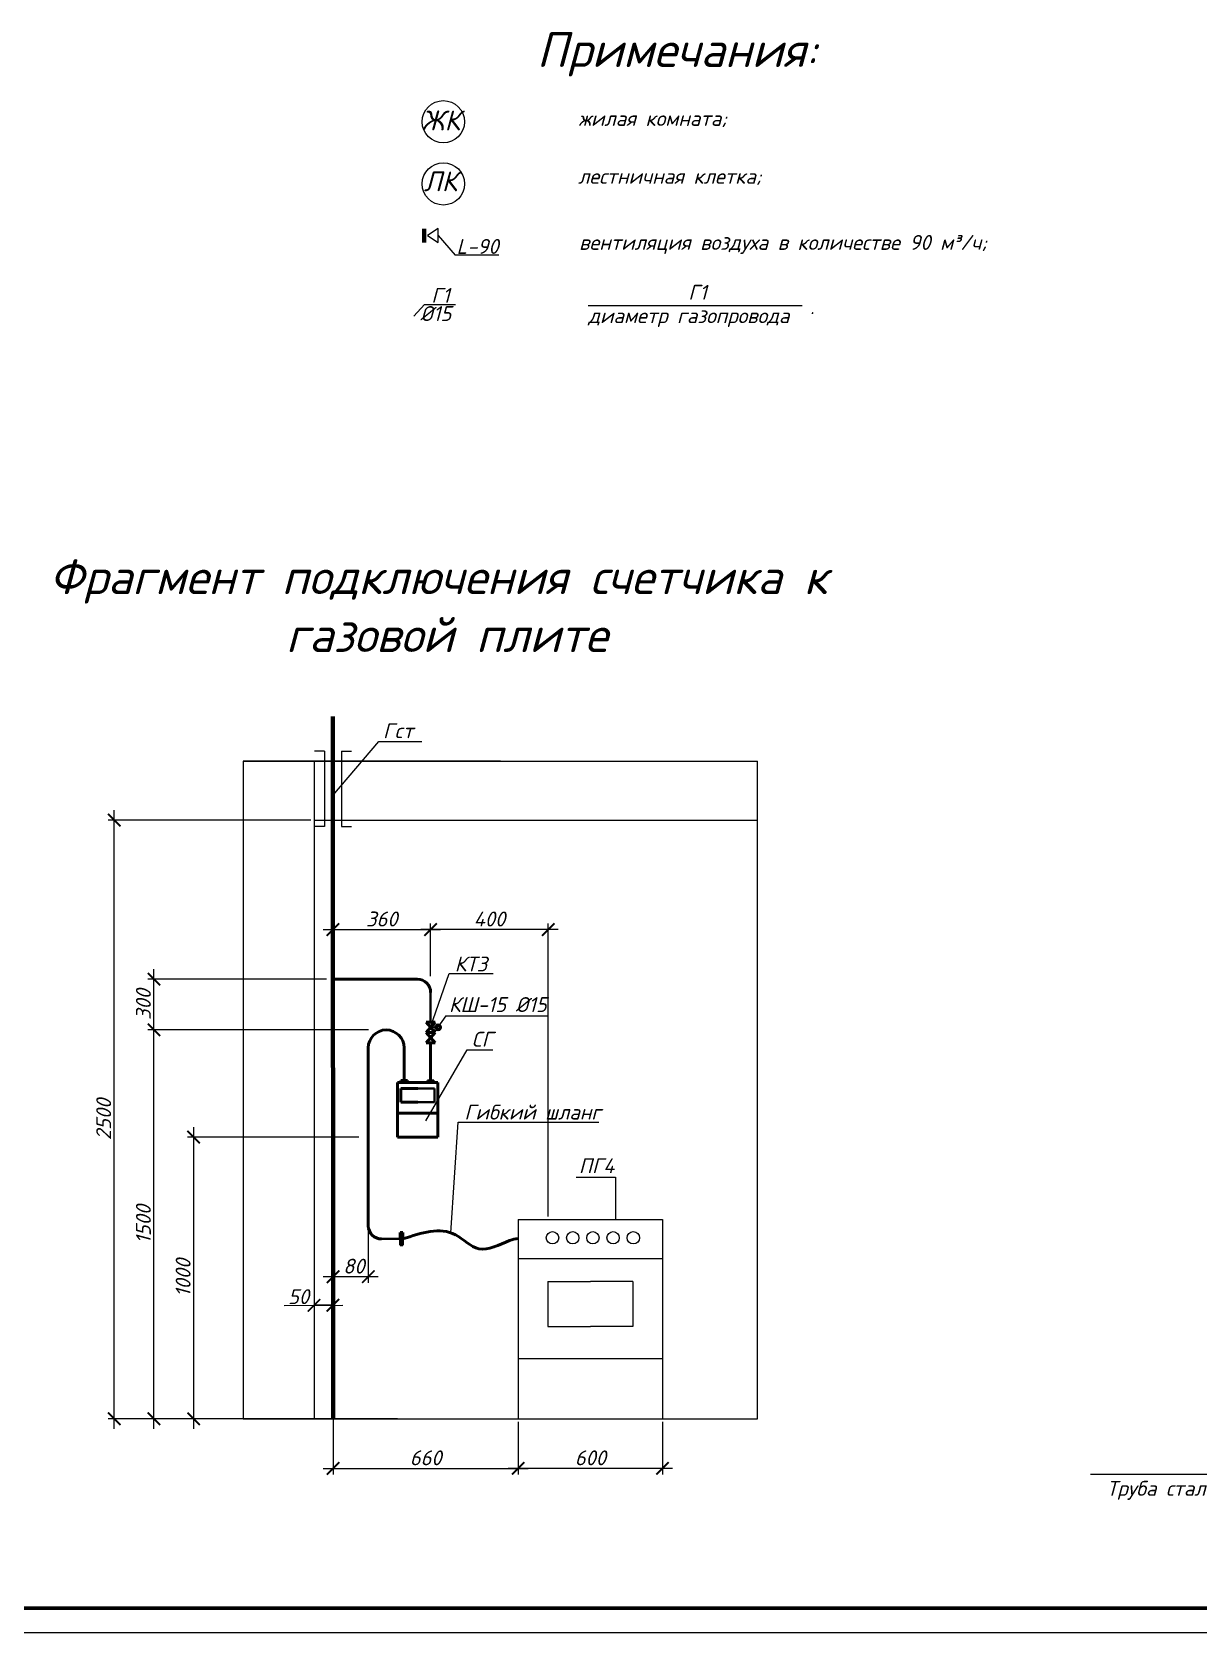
# Model space of a CAD drawing. Header units: millimetres. Extents: x -710977 to 10671, y -929782 to 89628.
# Drawn here: x 1139 to 1374.1, y 4268.8 to 4591.3 of the extents above; entities that cross this region are included whole.
import ezdxf

# ---------------------------------------------------------------- set-up
doc = ezdxf.new("R2010")
doc.units = ezdxf.units.MM
doc.header["$LTSCALE"] = 0.4
for name, color, linetype, lineweight in [('2', 5, 'Continuous', 50), ('газ', 7, 'Continuous', 40), ('здания', 7, 'Continuous', 25), ('Надписи', 7, 'Continuous', 20), ('низкое давление', 170, 'Continuous', 60), ('основной', 7, 'Continuous', 60)]:
    doc.layers.add(name, color=color, linetype=linetype, lineweight=lineweight)
doc.layers.add('А1', color=7, linetype='Continuous')
doc.styles.add('Курсив', font='isocpeui.ttf')
doc.styles.add('размерный', font='isocpeui.ttf')
doc.styles.add('текстовый', font='isocpeui.ttf', dxfattribs={"height": 5})

# ---------------------------------------------------------------- blocks, each defined once
blk = doc.blocks.new('_ArchTick')
at = {"color": 0, "linetype": 'ByBlock', "const_width": 0.15}
blk.add_lwpolyline([(-0.5, -0.5), (0.5, 0.5)], dxfattribs=at)

msp = doc.modelspace()

# ---------------------------------------------------------------- hatches: boundary and pattern name
at = {"layer": 'здания', "lineweight": 50}
h = msp.add_hatch(color=7, dxfattribs=at)
h.dxf.hatch_style = 1
h.paths.add_polyline_path([(1214.66, 4380.077), (1214.01, 4380.077), (1213.36, 4380.077), (1213.36, 4379.686), (1214.66, 4379.686)])
h.paths.add_polyline_path([(1219.974, 4380.077), (1219.324, 4380.077), (1218.674, 4380.077), (1218.674, 4379.686), (1219.974, 4379.686)])
h = msp.add_hatch(color=7, dxfattribs=at)
h.dxf.hatch_style = 1
h.paths.add_polyline_path([(1213.727, 4349.435), (1213.162, 4349.435), (1213.162, 4348.159), (1213.162, 4346.883), (1213.727, 4346.883), (1213.727, 4348.159)])

# ---------------------------------------------------------------- linework, layer by layer
at = {"color": 0, "lineweight": 70}
msp.add_line((1218.048, 4548.908), (1218.048, 4551.676), dxfattribs=at)
at = {"color": 0, "ltscale": 0.5}
for p, q in [((1220.833, 4551.733), (1218.697, 4550.335)), ((1220.833, 4548.922), (1220.833, 4551.733)), ((1218.697, 4550.335), (1220.833, 4548.922))]:
    msp.add_line(p, q, dxfattribs=at)
at = {"color": 0}
for p, q in [((1215.961, 4534.055), (1218.101, 4536.416)), ((1218.101, 4536.416), (1224.318, 4536.416))]:
    msp.add_line(p, q, dxfattribs=at)
msp.add_line((1251.055, 4536.233), (1294.2, 4536.233))
at = {"layer": 'А1'}
msp.add_line((1687.544, 4268.791), (846.544, 4268.791), dxfattribs=at)
at = {"layer": 'газ', "color": 0, "lineweight": 25, "ltscale": 0.08}
msp.add_line((1220.833, 4550.327), (1224.273, 4546.331), dxfattribs=at)
at = {"layer": 'газ', "color": 0, "linetype": 'Continuous', "ltscale": 0.08}
for p, q in [((1199.651, 4401.12), (1199.651, 4411.745)), ((1219.324, 4391.832), (1219.324, 4397.822)), ((1199.661, 4349.936), (1199.661, 4339.311)), ((1199.661, 4335.422), (1199.661, 4336.048))]:
    msp.add_line(p, q, dxfattribs=at)
at = {"layer": 'газ', "color": 0, "lineweight": 50, "ltscale": 0.08}
msp.add_line((1199.651, 4400.495), (1199.651, 4410.495), dxfattribs=at)
at = {"layer": 'газ', "color": 0, "linetype": 'Continuous', "lineweight": 50, "ltscale": 0.08}
msp.add_line((1199.651, 4400.495), (1216.652, 4400.495), dxfattribs=at)
at = {"layer": 'газ', "color": 0, "linetype": 'Continuous', "lineweight": 20, "ltscale": 0.08}
for centre in [(1221.888, 4573.221), (1221.898, 4560.704)]:
    msp.add_circle(centre, 4.26, dxfattribs=at)
at = {"layer": 'газ', "color": 0, "linetype": 'Continuous', "lineweight": 50, "ltscale": 0.08}
msp.add_arc((1216.652, 4397.822), 2.672, 0, 90, dxfattribs=at)
at = {"layer": 'здания', "color": 0, "lineweight": 20}
msp.add_line((1233.068, 4546.331), (1224.273, 4546.331), dxfattribs=at)
at = {"layer": 'здания', "color": 7, "lineweight": 70}
msp.add_line((1199.64, 4453.401), (1199.669, 4311.947), dxfattribs=at)
at = {"layer": 'здания', "color": 7, "lineweight": 20}
for p, q in [((1199.64, 4437.487), (1208.903, 4448.396)), ((1208.903, 4448.396), (1217.553, 4448.396)), ((1181.596, 4444.423), (1181.596, 4311.947)), ((1181.596, 4444.423), (1285.169, 4444.423)), ((1233.382, 4444.423), (1181.596, 4444.423)), ((1181.596, 4444.423), (1205.793, 4444.423)), ((1195.843, 4444.423), (1195.843, 4311.947)), ((1197.973, 4446.405), (1195.937, 4446.405)), ((1197.973, 4446.405), (1197.973, 4431.271)), ((1201.365, 4446.405), (1201.365, 4431.271)), ((1201.365, 4446.405), (1203.4, 4446.405)), ((1285.169, 4311.947), (1285.169, 4444.423)), ((1155.596, 4309.947), (1155.596, 4434.532)), ((1195.218, 4432.532), (1154.346, 4432.532)), ((1195.843, 4432.532), (1285.169, 4432.532)), ((1197.973, 4431.271), (1195.937, 4431.271)), ((1201.365, 4431.271), (1203.4, 4431.271)), ((1199.651, 4400.495), (1199.651, 4416.467)), ((1197.651, 4410.495), (1221.324, 4410.495)), ((1245.025, 4410.495), (1217.324, 4410.495)), ((1219.324, 4401.12), (1219.324, 4411.745)), ((1219.324, 4401.745), (1219.324, 4411.745)), ((1243.025, 4352.687), (1243.025, 4411.745)), ((1163.596, 4388.271), (1163.596, 4402.495)), ((1198.356, 4400.495), (1162.346, 4400.495)), ((1219.324, 4390.796), (1223.039, 4401.631)), ((1223.039, 4401.631), (1231.95, 4401.631)), ((1222.399, 4393.13), (1242.847, 4393.13)), ((1198.358, 4390.271), (1162.346, 4390.271)), ((1206.846, 4390.271), (1163.016, 4390.271)), ((1163.596, 4309.947), (1163.596, 4392.271)), ((1218.372, 4371.93), (1226.701, 4386.292)), ((1226.701, 4386.292), (1231.891, 4386.292)), ((1171.596, 4309.947), (1171.596, 4370.697)), ((1223.389, 4349.401), (1224.874, 4371.704)), ((1224.874, 4371.704), (1253.224, 4371.704)), ((1204.877, 4368.697), (1170.346, 4368.697)), ((1248.65, 4360.645), (1256.581, 4360.645)), ((1256.581, 4360.645), (1256.581, 4352.062)), ((1195.843, 4350.83), (1195.843, 4332.8)), ((1199.661, 4350.83), (1199.661, 4332.8)), ((1199.661, 4350.83), (1199.661, 4332.797)), ((1236.982, 4352.062), (1236.982, 4311.947)), ((1236.982, 4352.062), (1266.041, 4352.062)), ((1266.041, 4352.062), (1266.041, 4311.947)), ((1206.773, 4349.936), (1206.773, 4339.311)), ((1236.982, 4344.255), (1266.041, 4344.255)), ((1242.946, 4339.586), (1251.511, 4339.586)), ((1242.946, 4339.586), (1242.946, 4330.563)), ((1260.076, 4339.586), (1251.511, 4339.586)), ((1260.076, 4339.586), (1260.076, 4330.563)), ((1189.828, 4334.728), (1201.661, 4334.798)), ((1199.661, 4334.8), (1195.843, 4334.8)), ((1195.843, 4334.175), (1195.843, 4333.548)), ((1242.946, 4330.563), (1251.511, 4330.563)), ((1260.076, 4330.563), (1251.511, 4330.563)), ((1236.982, 4324.078), (1266.041, 4324.078)), ((1180.971, 4311.947), (1154.346, 4311.947)), ((1163.596, 4311.947), (1155.596, 4311.947)), ((1180.971, 4311.947), (1163.016, 4311.947)), ((1171.596, 4311.947), (1163.596, 4311.947)), ((1212.653, 4311.947), (1164.266, 4311.947)), ((1180.971, 4311.947), (1170.346, 4311.947)), ((1181.596, 4311.947), (1171.596, 4311.947)), ((1181.596, 4311.947), (1285.169, 4311.947)), ((1199.669, 4311.947), (1199.669, 4301.947)), ((1199.669, 4311.322), (1199.669, 4300.697)), ((1236.982, 4311.322), (1236.982, 4300.697)), ((1236.982, 4311.322), (1236.982, 4300.697)), ((1266.041, 4311.322), (1266.041, 4300.697)), ((1197.669, 4301.947), (1238.982, 4301.947)), ((1437.391, 4300.731), (1352.24, 4300.731))]:
    msp.add_line(p, q, dxfattribs=at)
at = {"layer": 'здания', "color": 7, "lineweight": 50}
for p, q in [((1218.419, 4391.832), (1219.324, 4391.832)), ((1218.419, 4391.832), (1220.229, 4389.76)), ((1220.229, 4391.832), (1218.419, 4389.76)), ((1218.419, 4389.76), (1219.324, 4389.76)), ((1218.419, 4389.76), (1220.229, 4387.688)), ((1220.229, 4389.76), (1218.419, 4387.688)), ((1218.419, 4389.76), (1219.324, 4389.76)), ((1219.324, 4391.832), (1220.229, 4391.832)), ((1219.324, 4389.76), (1220.229, 4389.76)), ((1206.773, 4386.652), (1206.773, 4350.831)), ((1206.773, 4386.412), (1206.773, 4350.561)), ((1214.01, 4386.652), (1214.01, 4380.077)), ((1218.419, 4387.688), (1219.324, 4387.688)), ((1219.324, 4380.077), (1219.324, 4387.688)), ((1219.324, 4387.688), (1220.229, 4387.688)), ((1212.653, 4379.686), (1220.794, 4379.686)), ((1212.653, 4368.697), (1212.653, 4379.686)), ((1213.36, 4380.077), (1214.01, 4380.077)), ((1213.36, 4380.077), (1213.36, 4379.686)), ((1214.66, 4380.077), (1214.01, 4380.077)), ((1214.66, 4380.077), (1214.66, 4379.686)), ((1220.794, 4379.686), (1220.794, 4368.697)), ((1216.723, 4378.465), (1213.331, 4378.465)), ((1213.331, 4378.465), (1213.331, 4375.703)), ((1212.653, 4373.531), (1220.794, 4373.501)), ((1216.723, 4375.703), (1213.331, 4375.703)), ((1220.794, 4368.697), (1212.653, 4368.697)), ((1213.162, 4349.435), (1213.162, 4348.159)), ((1213.162, 4349.435), (1213.727, 4349.435)), ((1213.727, 4349.435), (1213.727, 4348.159))]:
    msp.add_line(p, q, dxfattribs=at)
at = {"layer": 'здания', "color": 7, "lineweight": 40}
for p, q in [((1219.324, 4389.76), (1220.229, 4389.76)), ((1218.674, 4380.077), (1219.324, 4380.077)), ((1218.674, 4380.077), (1218.674, 4379.686)), ((1219.974, 4380.077), (1219.324, 4380.077)), ((1219.974, 4380.077), (1219.974, 4379.686)), ((1216.723, 4378.465), (1220.116, 4378.465)), ((1220.116, 4378.465), (1220.116, 4375.703)), ((1216.723, 4375.703), (1220.116, 4375.703)), ((1209.446, 4348.159), (1213.162, 4348.159)), ((1213.162, 4348.159), (1213.162, 4346.883)), ((1213.727, 4348.159), (1213.727, 4346.883)), ((1213.727, 4346.883), (1213.162, 4346.883))]:
    msp.add_line(p, q, dxfattribs=at)
at = {"layer": 'здания', "color": 7, "lineweight": 20}
for centre in [(1243.879, 4348.399), (1247.95, 4348.399), (1252.02, 4348.399), (1256.091, 4348.399), (1260.161, 4348.399)]:
    msp.add_circle(centre, 1.244, dxfattribs=at)
at = {"layer": 'здания', "color": 7, "lineweight": 50}
for centre, radius, start, end in [((1210.391, 4386.652), 3.618, 0, 180), ((1209.446, 4350.831), 2.672, 180, 270)]:
    msp.add_arc(centre, radius, start, end, dxfattribs=at)
msp.add_open_spline([(1213.727, 4348.159), (1217.465, 4349.397), (1223.125, 4351.272), (1229.078, 4344.674), (1233.767, 4347.401), (1236.399, 4348.23), (1236.982, 4348.278)], degree=3, knots=[0, 0, 0, 0, 10.6336128, 16.1017474, 22.532306, 24.3325778, 24.3325778, 24.3325778, 24.3325778], dxfattribs=at)
at = {"layer": 'Надписи', "linetype": 'ByBlock', "ltscale": 0.2}
msp.add_line((1222.399, 4393.13), (1219.324, 4388.724), dxfattribs=at)
at = {"layer": 'низкое давление', "color": 0, "linetype": 'ByBlock', "lineweight": 30}
msp.add_line((1219.324, 4390.796), (1220.324, 4390.796), dxfattribs=at)
at = {"layer": 'низкое давление', "color": 0, "linetype": 'ByBlock', "lineweight": 50}
msp.add_circle((1220.824, 4390.796), 0.5, dxfattribs=at)
at = {"layer": 'основной'}
msp.add_line((1682.544, 4273.791), (866.544, 4273.791), dxfattribs=at)

# ---------------------------------------------------------------- block references
at = {"layer": 'газ', "color": 0, "ltscale": 0.08, "xscale": 2.5, "yscale": 2.5, "zscale": 2.5}
for p, rotation in [((1155.596, 4432.532), 90), ((1199.651, 4410.495), 180), ((1219.324, 4410.495), 180), ((1163.596, 4400.495), 90), ((1163.596, 4390.271), 90), ((1163.596, 4390.271), 270), ((1171.596, 4368.697), 90), ((1195.843, 4334.798), 180), ((1155.596, 4311.947), 270), ((1163.596, 4311.947), 270), ((1171.596, 4311.947), 270), ((1199.669, 4301.947), 180), ((1236.982, 4301.947), 180)]:
    msp.add_blockref('_ArchTick', p, dxfattribs=dict(at, rotation=rotation))
for p in [(1219.324, 4410.495), (1243.025, 4410.495), (1199.661, 4334.798), (1236.982, 4301.947), (1266.041, 4301.947)]:
    msp.add_blockref('_ArchTick', p, dxfattribs=at)
at = {"layer": 'здания', "color": 7, "lineweight": 20, "xscale": 2.5, "yscale": 2.5, "zscale": 2.5, "rotation": 180}
for p in [(1195.843, 4334.8), (1199.661, 4334.797)]:
    msp.add_blockref('_ArchTick', p, dxfattribs=at)
at = {"layer": 'здания', "color": 7, "lineweight": 20, "xscale": 2.5, "yscale": 2.5, "zscale": 2.5}
msp.add_blockref('_ArchTick', (1199.661, 4334.8), dxfattribs=at)

# ---------------------------------------------------------------- texts
at = {"color": 7, "lineweight": 25, "style": 'текстовый'}
msp.add_text('Примечания:', height=7, dxfattribs=at).set_placement((1240.698, 4584.25))
at = {"color": 0, "lineweight": 25}
for s, height, style, p in [('ЖК', 4, 'Курсив', (1217.497, 4571.482)), ('        жилая комната;', 3, 'текстовый', (1233.855, 4572.383)), ('ЛК', 4, 'Курсив', (1217.928, 4559.224)), ('        лестничная клетка;', 3, 'текстовый', (1233.751, 4560.728)), ('        вентиляция воздуха в количестве 90 м³/ч;', 3, 'текстовый', (1233.953, 4547.41)), ('        Г1', 3, 'текстовый', (1255.954, 4537.371)), ('        диаметр газопровода', 3, 'текстовый', (1235.787, 4532.656))]:
    msp.add_text(s, height=height, dxfattribs=dict(at, style=style)).set_placement(p)
at = {"color": 0, "lineweight": 20, "char_height": 3, "width": 14.3846, "attachment_point": 3, "style": 'текстовый'}
for s, insert in [('{\\fISOCPEUR|b0|i1|c204|p34;Г1}', (1223.189, 4539.74)), ('{\\fISOCPEUR|b0|i1|c204|p34;%%C15}', (1223.495, 4536.081))]:
    msp.add_mtext(s, dxfattribs=dict(at, insert=insert))
at = {"color": 7, "lineweight": 25, "attachment_point": 1, "style": 'текстовый'}
for s, insert, char_height, width in [('\\pi8.43156;Фрагмент подключения счетчика к \\P\\pi56.14027;газовой плите', (1134.057, 4485.063), 7, 178.46236), ('Гcт', (1209.728, 4452.039), 3, 55.35725), ('КТЗ', (1224.182, 4405.054), 3, 55.35725), ('{\\fISOCPEUR|b0|i1|c204|p34;КШ-15 %%C15}', (1223.024, 4396.877), 3, 55.35725), ('{\\fISOCPEUR|b0|i1|c204|p34;СГ}', (1227.611, 4389.908), 3, 55.35725), ('{\\fISOCPEUR|b0|i1|c204|p34;Гибкий шланг}', (1226.118, 4375.216), 3, 55.35725), ('{\\fISOCPEUR|b0|i1|c204|p34;ПГ4}', (1249.185, 4364.418), 3, 55.35725)]:
    msp.add_mtext(s, dxfattribs=dict(at, insert=insert, char_height=char_height, width=width))
at = {"color": 7, "lineweight": 25, "insert": (1355.518, 4299.428), "char_height": 3, "attachment_point": 1, "style": 'текстовый'}
msp.add_mtext_dynamic_manual_height_columns('{\\C0;Труба стальная электросварная %%C32х2,5}', width=87.99193, gutter_width=943.877, heights=[0], dxfattribs=at)
at = {"layer": '2', "color": 0, "lineweight": 50, "ltscale": 0.08, "insert": (1295.775, 4537.467), "char_height": 3, "attachment_point": 1, "style": 'текстовый'}
msp.add_mtext_dynamic_manual_height_columns('.', width=3.54187, gutter_width=15, heights=[0], dxfattribs=at)
at = {"layer": 'газ', "color": 0, "lineweight": 50, "ltscale": 0.08, "insert": (1251.511, 4304.072), "char_height": 2.5, "attachment_point": 5, "bg_fill": 3, "box_fill_scale": 1.1, "bg_fill_color": 256, "bg_fill_true_color": 13158600, "bg_fill_transparency": 0}
msp.add_mtext('{\\fISOCPEUR|b0|i1|c0|p34;\\H1.2x;600}', dxfattribs=at)
at = {"layer": 'здания', "color": 0, "lineweight": 20, "insert": (1224.553, 4549.604), "char_height": 3, "attachment_point": 1, "style": 'текстовый'}
msp.add_mtext_dynamic_manual_height_columns('L-90', width=6.7371, gutter_width=25, heights=[0], dxfattribs=at)
at = {"layer": 'здания', "color": 7, "lineweight": 20, "insert": (1192.721, 4336.542), "char_height": 5, "attachment_point": 5, "style": 'размерный'}
msp.add_mtext('{\\fISOCPEUR|b0|i1|c204|p34;\\H0.6x;50}', dxfattribs=at)

# ---------------------------------------------------------------- next in the draw order: linework, layer by layer
at = {"layer": 'здания', "color": 7, "lineweight": 20}
msp.add_line((1268.041, 4301.947), (1234.982, 4301.947), dxfattribs=at)

# ---------------------------------------------------------------- next in the draw order: texts
at = {"layer": 'газ', "color": 0, "lineweight": 50, "ltscale": 0.08, "char_height": 2.5, "attachment_point": 5, "bg_fill": 3, "box_fill_scale": 1.1, "bg_fill_color": 256, "bg_fill_true_color": 13158600, "bg_fill_transparency": 0}
for s, insert in [('{\\fISOCPEUR|b0|i1|c0|p34;\\H1.2x;360}', (1209.488, 4412.62)), ('{\\fISOCPEUR|b0|i1|c0|p34;\\H1.2x;400}', (1231.175, 4412.62)), ('{\\fISOCPEUR|b0|i1|c0|p34;\\H1.2x;80}', (1203.86, 4342.686)), ('{\\fISOCPEUR|b0|i1|c0|p34;\\H1.2x;660}', (1218.325, 4304.072))]:
    msp.add_mtext(s, dxfattribs=dict(at, insert=insert))
at = {"layer": 'газ', "color": 0, "lineweight": 50, "ltscale": 0.08, "char_height": 2.5, "attachment_point": 5, "rotation": 90, "bg_fill": 3, "box_fill_scale": 1.1, "bg_fill_color": 256, "bg_fill_true_color": 13158600, "bg_fill_transparency": 0}
for s, insert in [('{\\fISOCPEUR|b0|i1|c0|p34;\\H1.2x;300}', (1161.471, 4395.383)), ('{\\fISOCPEUR|b0|i1|c0|p34;\\H1.2x;2500}', (1153.471, 4372.24)), ('{\\fISOCPEUR|b0|i1|c0|p34;\\H1.2x;1500}', (1161.471, 4351.109)), ('{\\fISOCPEUR|b0|i1|c0|p34;\\H1.2x;1000}', (1169.471, 4340.322))]:
    msp.add_mtext(s, dxfattribs=dict(at, insert=insert))

# ---------------------------------------------------------------- next in the draw order: linework, layer by layer
at = {"layer": 'здания', "color": 7, "lineweight": 20}
for p, q in [((1206.773, 4350.561), (1206.773, 4340.561)), ((1208.773, 4340.561), (1197.661, 4340.561))]:
    msp.add_line(p, q, dxfattribs=at)

# ---------------------------------------------------------------- next in the draw order: block references
at = {"layer": 'газ', "color": 0, "ltscale": 0.08, "xscale": 2.5, "yscale": 2.5, "zscale": 2.5, "rotation": 180}
msp.add_blockref('_ArchTick', (1199.661, 4340.561), dxfattribs=at)
at = {"layer": 'газ', "color": 0, "ltscale": 0.08, "xscale": 2.5, "yscale": 2.5, "zscale": 2.5}
msp.add_blockref('_ArchTick', (1206.773, 4340.561), dxfattribs=at)

doc.saveas('drawing.dxf')
